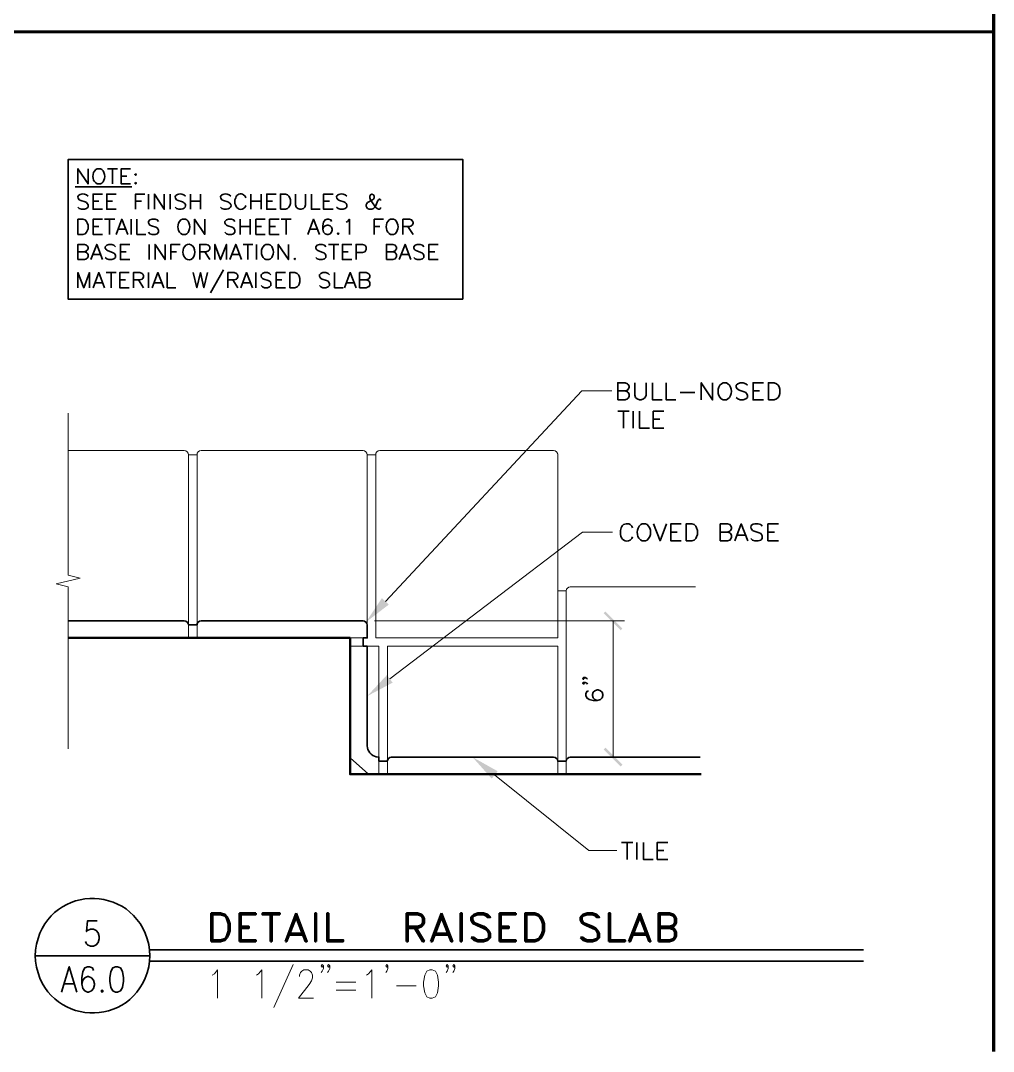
# Model space of a CAD drawing. Header units: inches. Extents: x 5 to 516, y -193 to 129.
# Drawn here: x 210.07 to 231.5, y -77.87 to -55.17 of the extents above; entities that cross this region are included whole.
import ezdxf

# ---------------------------------------------------------------- set-up
doc = ezdxf.new("R2010")
doc.units = ezdxf.units.IN
doc.header["$MEASUREMENT"] = 0
doc.layers.add('PDF3_Geometry', color=7, linetype='Continuous')
doc.layers.add('PDF3_Solid Fills', color=7, linetype='Continuous')

msp = doc.modelspace()

# ---------------------------------------------------------------- hatches: boundary and pattern name
at = {"layer": 'PDF3_Solid Fills', "transparency": 33554559}
for points in [[(223.2909841, -68.5944549), (223.3276485, -68.5544575), (222.9543342, -68.1811429), (222.9143416, -68.2211455)], [(222.9543358, -71.1809556), (222.9143384, -71.2176199), (223.2909825, -71.594261), (223.3276452, -71.554265)]]:
    msp.add_hatch(color=256, dxfattribs=at).paths.add_polyline_path(points)

# ---------------------------------------------------------------- linework, layer by layer
at = {"layer": 'PDF3_Geometry', "lineweight": 70}
msp.add_lwpolyline([(231.5004526, -32.9700706), (231.5004526, -77.8671928)], dxfattribs=at)
at = {"layer": 'PDF3_Geometry', "lineweight": 60}
msp.add_lwpolyline([(181.1703462, -55.41863), (231.5004526, -55.41863)], dxfattribs=at)
at = {"layer": 'PDF3_Geometry', "lineweight": 35}
for points in [[(219.8112064, -61.3049203), (219.8112064, -58.2251178), (211.1184306, -58.2251178), (211.1184306, -61.3049203)], [(212.601667, -58.5450979), (212.5850014, -58.5584303), (212.601667, -58.5750959), (212.6183326, -58.5584303)], [(212.601667, -58.7350881), (212.5850014, -58.7484206), (212.601667, -58.7650862), (212.6183326, -58.7484206)], [(215.791465, -59.3217136), (215.791465, -58.9884017), (215.904791, -58.9884017), (215.9514547, -59.0050673), (215.9814528, -59.0350654), (215.9981184, -59.0683966), (216.014784, -59.1150602), (216.014784, -59.1950551), (215.9981184, -59.2417188), (215.9814528, -59.27505), (215.9514547, -59.305048), (215.904791, -59.3217136)], [(211.3317493, -59.8783457), (211.3317493, -59.5450337), (211.4417422, -59.5450337), (211.4884059, -59.5583662), (211.5217371, -59.5916974), (211.5384027, -59.6216955), (211.5550683, -59.6716923), (211.5550683, -59.7516872), (211.5384027, -59.7983508), (211.5217371, -59.8283489), (211.4884059, -59.8616801), (211.4417422, -59.8783457)], [(217.0613827, -59.8450159), (217.0480503, -59.8616815), (217.0613827, -59.8783471), (217.0780483, -59.8616815)], [(216.111445, -60.4016479), (216.0947794, -60.4183135), (216.111445, -60.431646), (216.1247775, -60.4183135)], [(215.9981168, -61.0516035), (215.9981168, -60.7182916), (216.1114428, -60.7182916), (216.1581065, -60.7349572), (216.1881046, -60.7649553), (216.2047702, -60.7982865), (216.2214358, -60.8449501), (216.2214358, -60.924945), (216.2047702, -60.9716087), (216.1881046, -61.0049399), (216.1581065, -61.034938), (216.1114428, -61.0516035)], [(226.5441054, -63.521443), (226.5441054, -63.1448005), (226.6707639, -63.1448005), (226.7240938, -63.1647992), (226.7607582, -63.1981304), (226.7774238, -63.2347947), (226.7940893, -63.2881247), (226.7940893, -63.3781189), (226.7774238, -63.4314488), (226.7607582, -63.4681131), (226.7240938, -63.5014443), (226.6707639, -63.521443)], [(224.7308875, -66.6245766), (224.7308875, -66.2512672), (224.8542129, -66.2512672), (224.9075428, -66.2679328), (224.9442071, -66.3045971), (224.9608727, -66.3412614), (224.9808715, -66.3945913), (224.9808715, -66.4845856), (224.9608727, -66.5379155), (224.9442071, -66.5712467), (224.9075428, -66.607911), (224.8542129, -66.6245766)], [(212.1616928, -76.0039801), (212.0983635, -76.0306451), (212.055033, -76.11064), (212.0350343, -76.2439647), (212.0350343, -76.3239596), (212.055033, -76.4572844), (212.0983635, -76.5372793), (212.1616928, -76.5639442), (212.2050234, -76.5639442), (212.2683526, -76.5372793), (212.3116832, -76.4572844), (212.335015, -76.3239596), (212.335015, -76.2439647), (212.3116832, -76.11064), (212.2683526, -76.0306451), (212.2050234, -76.0039801)], [(211.8650471, -76.510614), (211.8417152, -76.537279), (211.8650471, -76.563944), (211.8850458, -76.537279)]]:
    msp.add_lwpolyline(points, close=True, dxfattribs=at)
for points in [[(211.3317493, -58.7650816), (211.3317493, -58.4317696), (211.5550683, -58.7650816), (211.5550683, -58.4317696)], [(211.8550453, -58.4484352), (211.8250472, -58.4317696), (211.7583848, -58.4317696), (211.7283867, -58.4484352), (211.6950555, -58.4817664)], [(211.9817049, -58.4317696), (212.2050239, -58.4317696)], [(212.0916967, -58.4317696), (212.0916967, -58.7650816)], [(212.49167, -58.7650816), (212.2850166, -58.7650816), (212.2850166, -58.4317696), (212.49167, -58.4317696)], [(211.7583848, -58.7650816), (211.8250472, -58.7650816), (211.8550453, -58.748416)], [(212.2850166, -58.5917596), (212.4116751, -58.5917596)], [(211.2684192, -58.831748), (212.5216721, -58.831748)], [(211.5550694, -59.0350702), (211.5217382, -59.0050722), (211.4750745, -58.9884066)], [(211.8717146, -59.3217136), (211.6650612, -59.3217136), (211.6650612, -58.9884017), (211.8717146, -58.9884017)], [(212.17169, -59.3217136), (211.9650366, -59.3217136), (211.9650366, -58.9884017), (212.17169, -58.9884017)], [(212.601667, -59.3217136), (212.601667, -58.9884017), (212.8083204, -58.9884017)], [(212.8883172, -58.9884017), (212.8883172, -59.3217136)], [(213.0149706, -59.3217136), (213.0149706, -58.9884017), (213.2349565, -59.3217136), (213.2349565, -58.9884017)], [(213.3649509, -58.9884017), (213.3649509, -59.3217136)], [(213.6982628, -59.0350702), (213.6649317, -59.0050722), (213.618268, -58.9884066)], [(213.8082547, -58.9884017), (213.8082547, -59.3217136)], [(214.0315748, -58.9884017), (214.0315748, -59.3217136)], [(214.6981987, -59.0350702), (214.6648675, -59.0050722), (214.6182039, -58.9884066)], [(215.0315107, -59.0684001), (215.0148451, -59.0350689), (214.9815139, -59.0050708)], [(215.1415026, -58.9884017), (215.1415026, -59.3217136)], [(215.3648227, -58.9884017), (215.3648227, -59.3217136)], [(215.6981363, -59.3217136), (215.4914828, -59.3217136), (215.4914828, -58.9884017), (215.6981363, -58.9884017)], [(216.1247769, -58.9884017), (216.1247769, -59.2250532), (216.1414425, -59.27505), (216.1747737, -59.305048), (216.2214374, -59.3217136), (216.2514355, -59.3217136), (216.3014323, -59.305048), (216.3314303, -59.27505), (216.3480959, -59.2250532), (216.3480959, -58.9884017)], [(216.4747504, -58.9884017), (216.4747504, -59.3217136), (216.6647382, -59.3217136)], [(216.9513857, -59.3217136), (216.7447323, -59.3217136), (216.7447323, -58.9884017), (216.9513857, -58.9884017)], [(217.2547026, -59.0350702), (217.2213714, -59.0050722), (217.1747077, -58.9884066)], [(217.9979885, -59.1317302), (217.9979885, -59.1150646), (217.9846561, -59.098399), (217.9679905, -59.098399), (217.9513249, -59.1150646), (217.9346593, -59.1483958), (217.9046612, -59.2250575), (217.87133, -59.2750543), (217.8413319, -59.3050524), (217.8080007, -59.321718), (217.7446714, -59.321718), (217.7146734, -59.3050524), (217.6980078, -59.2883868), (217.6813422, -59.2583887), (217.6813422, -59.2250575), (217.6980078, -59.1950594), (217.7146734, -59.1783938), (217.8246663, -59.1150646), (217.8413319, -59.098399), (217.8579975, -59.0684009), (217.8579975, -59.0350697), (217.8413319, -59.0050716), (217.8080007, -58.988406), (217.7780026, -59.0050716), (217.761337, -59.0350697), (217.761337, -59.0684009), (217.7780026, -59.1150646), (217.8080007, -59.1617282), (217.8879956, -59.2750543), (217.9213268, -59.3050524), (217.9513249, -59.321718), (217.9846561, -59.321718), (217.9979885, -59.3050524), (217.9979885, -59.2883868)], [(211.3617484, -59.1150651), (211.3950796, -59.1317307), (211.488407, -59.1617288), (211.5217382, -59.1783944), (211.5384038, -59.19506), (211.5550694, -59.2250581), (211.5550694, -59.2750549), (211.5217382, -59.3050529), (211.4750745, -59.3217185), (211.4117452, -59.3217185), (211.3617484, -59.3050529), (211.3317503, -59.2750549)], [(211.6650612, -59.1483917), (211.7917198, -59.1483917)], [(211.9650366, -59.1483917), (212.0916951, -59.1483917)], [(212.601667, -59.1483917), (212.7283256, -59.1483917)], [(213.5049419, -59.1150651), (213.5382731, -59.1317307), (213.6349336, -59.1617288)], [(213.8082547, -59.1483917), (214.0315737, -59.1483917)], [(214.5048778, -59.1150651), (214.538209, -59.1317307), (214.6348695, -59.1617288)], [(214.8081917, -59.0684001), (214.7915261, -59.1150638), (214.7915261, -59.1950586)], [(215.1415026, -59.1483917), (215.3648216, -59.1483917)], [(215.4914828, -59.1483917), (215.6181414, -59.1483917)], [(216.7447323, -59.1483917), (216.8713908, -59.1483917)], [(217.0613816, -59.1150651), (217.0947128, -59.1317307), (217.1880402, -59.1617288), (217.2213714, -59.1783944), (217.238037, -59.19506), (217.2547026, -59.2250581), (217.2547026, -59.2750549), (217.2213714, -59.3050529), (217.1747077, -59.3217185), (217.1113784, -59.3217185), (217.0613816, -59.3050529), (217.0313836, -59.2750549)], [(213.5549387, -59.3217185), (213.5049419, -59.3050529), (213.4749438, -59.2750549)], [(214.5548746, -59.3217185), (214.5048778, -59.3050529), (214.4748797, -59.2750549)], [(214.9815139, -59.3050516), (215.0148451, -59.2750535), (215.0315107, -59.2417223)], [(211.8717146, -59.8783457), (211.6650612, -59.8783457), (211.6650612, -59.5450337), (211.8717146, -59.5450337)], [(211.9183748, -59.5450337), (212.1416938, -59.5450337)], [(212.0283734, -59.5450337), (212.0283734, -59.8783457)], [(212.1716951, -59.8783457), (212.2983537, -59.5450337), (212.4283454, -59.8783457)], [(212.5050071, -59.5450337), (212.5050071, -59.8783457)], [(212.6316605, -59.5450337), (212.6316605, -59.8783457), (212.8249814, -59.8783457)], [(213.1083009, -59.5916955), (213.0783029, -59.5583643), (213.0316392, -59.5450318), (212.9649768, -59.5450318), (212.9183131, -59.5583643), (212.888315, -59.5916955), (212.888315, -59.6216936), (212.9016475, -59.6550248), (212.9183131, -59.6716904), (212.9516443, -59.6850229), (213.0449717, -59.7183541), (213.0783029, -59.7350197), (213.0949685, -59.7516853), (213.1083009, -59.7816833), (213.1083009, -59.828347), (213.0783029, -59.8616782), (213.0316392, -59.8783438), (212.9649768, -59.8783438), (212.9183131, -59.8616782), (212.888315, -59.828347)], [(213.7282601, -59.5583662), (213.698262, -59.5450337), (213.6349328, -59.5450337), (213.6016016, -59.5583662), (213.5682704, -59.5916974)], [(213.901585, -59.8783457), (213.901585, -59.5450337), (214.1249041, -59.8783457), (214.1249041, -59.5450337)], [(214.7915291, -59.5916955), (214.761531, -59.5583643), (214.7115342, -59.5450318), (214.6482049, -59.5450318), (214.6015413, -59.5583643), (214.5715432, -59.5916955), (214.5715432, -59.6216936), (214.5848757, -59.6550248), (214.6015413, -59.6716904), (214.6348725, -59.6850229), (214.7281998, -59.7183541), (214.761531, -59.7350197), (214.7748635, -59.7516853), (214.7915291, -59.7816833), (214.7915291, -59.828347), (214.761531, -59.8616782), (214.7115342, -59.8783438), (214.6482049, -59.8783438), (214.6015413, -59.8616782), (214.5715432, -59.828347)], [(214.9048505, -59.5450337), (214.9048505, -59.8783457)], [(215.124841, -59.5450337), (215.124841, -59.8783457)], [(215.4581478, -59.8783457), (215.2514944, -59.8783457), (215.2514944, -59.5450337), (215.4581478, -59.5450337)], [(215.7614663, -59.8783457), (215.5548129, -59.8783457), (215.5548129, -59.5450337), (215.7614663, -59.5450337)], [(215.8081265, -59.5450337), (216.0314455, -59.5450337)], [(215.9181184, -59.5450337), (215.9181184, -59.8783457)], [(216.3947588, -59.8783457), (216.5214173, -59.5450337), (216.651409, -59.8783457)], [(216.9213906, -59.5916955), (216.904725, -59.5583643), (216.8547282, -59.5450318), (216.8247302, -59.5450318), (216.7780665, -59.5583643), (216.7447353, -59.6083611), (216.7280697, -59.6850229), (216.7280697, -59.7650177), (216.7447353, -59.828347), (216.7780665, -59.8616782), (216.8247302, -59.8783438), (216.8413957, -59.8783438), (216.8880594, -59.8616782), (216.9213906, -59.828347), (216.9347231, -59.7816833), (216.9347231, -59.7650177), (216.9213906, -59.7183541), (216.8880594, -59.6850229), (216.8413957, -59.6716904), (216.8247302, -59.6716904), (216.7780665, -59.6850229), (216.7447353, -59.7183541), (216.7280697, -59.7650177)], [(217.2380343, -59.6083638), (217.2680323, -59.5916982), (217.3180291, -59.5450346), (217.3180291, -59.8783465)], [(217.8579964, -59.8783457), (217.8579964, -59.5450337), (218.0613167, -59.5450337)], [(218.4912905, -59.8783457), (218.4912905, -59.5450337), (218.6346147, -59.5450337), (218.6812783, -59.5583662), (218.6979439, -59.5750318), (218.7146095, -59.608363), (218.7146095, -59.6383611), (218.6979439, -59.6716923), (218.6812783, -59.6850248), (218.6346147, -59.7016904), (218.4912905, -59.7016904)], [(211.6650612, -59.7016942), (211.7917198, -59.7016942)], [(212.2216933, -59.7650175), (212.3783499, -59.7650175)], [(213.6349328, -59.8783457), (213.698262, -59.8783457), (213.7282601, -59.8616801)], [(214.9048505, -59.7016942), (215.1248364, -59.7016942)], [(215.2514944, -59.7016942), (215.378153, -59.7016942)], [(215.5548129, -59.7016942), (215.6814715, -59.7016942)], [(216.444757, -59.7650175), (216.6014136, -59.7650175)], [(217.8579964, -59.7016942), (217.984655, -59.7016942)], [(218.6012824, -59.7016942), (218.7146084, -59.8783495)], [(211.3317493, -60.4316414), (211.3317493, -60.0983294), (211.4750734, -60.0983294), (211.5217371, -60.114995), (211.5384027, -60.1316606), (211.5550683, -60.1616587), (211.5550683, -60.1949899), (211.5384027, -60.224988), (211.5217371, -60.2416536), (211.4750734, -60.2583192), (211.3317493, -60.2583192)], [(211.6183927, -60.4316414), (211.7450512, -60.0983294), (211.8717098, -60.4316414)], [(212.1583632, -60.1483276), (212.125032, -60.1149964), (212.0783683, -60.0983308), (212.0150391, -60.0983308), (211.9650423, -60.1149964), (211.9350442, -60.1483276), (211.9350442, -60.1783257), (211.9517098, -60.2116569), (211.9650423, -60.2249893), (211.9983735, -60.2416549), (212.0917008, -60.2749861), (212.125032, -60.2883186), (212.1416976, -60.3049842), (212.1583632, -60.3383154), (212.1583632, -60.3849791), (212.125032, -60.4183103), (212.0783683, -60.4316428), (212.0150391, -60.4316428), (211.9650423, -60.4183103), (211.9350442, -60.3849791)], [(212.4750085, -60.4316414), (212.2683551, -60.4316414), (212.2683551, -60.0983294), (212.4750085, -60.0983294)], [(212.9016492, -60.0983294), (212.9016492, -60.4316414)], [(213.0316389, -60.4316414), (213.0316389, -60.0983294), (213.2516248, -60.4316414), (213.2516248, -60.0983294)], [(213.3782828, -60.4316414), (213.3782828, -60.0983294), (213.5849362, -60.0983294)], [(213.7449246, -60.0983294), (213.7115934, -60.114995), (213.6815954, -60.1483262)], [(214.0149065, -60.4316414), (214.0149065, -60.0983294), (214.1582306, -60.0983294), (214.2048943, -60.114995), (214.2215599, -60.1316606), (214.2382255, -60.1616587), (214.2382255, -60.1949899), (214.2215599, -60.224988), (214.2048943, -60.2416536), (214.1582306, -60.2583192), (214.0149065, -60.2583192)], [(214.3482185, -60.4316414), (214.3482185, -60.0983294), (214.474877, -60.4316414), (214.6015356, -60.0983294), (214.6015356, -60.4316414)], [(214.6815304, -60.4316414), (214.808189, -60.0983294), (214.9348475, -60.4316414)], [(214.9681806, -60.0983294), (215.1881665, -60.0983294)], [(215.0781725, -60.0983294), (215.0781725, -60.4316414)], [(215.2681627, -60.0983294), (215.2681627, -60.4316414)], [(215.7447964, -60.4316414), (215.7447964, -60.0983294), (215.9681154, -60.4316414), (215.9681154, -60.0983294)], [(216.7914009, -60.1483276), (216.7614028, -60.1149964), (216.7147391, -60.0983308), (216.6514098, -60.0983308), (216.601413, -60.1149964), (216.571415, -60.1483276), (216.571415, -60.1783257), (216.5847474, -60.2116569), (216.601413, -60.2249893), (216.6347442, -60.2416549), (216.7280716, -60.2749861), (216.7614028, -60.2883186), (216.7780684, -60.3049842), (216.7914009, -60.3383154), (216.7914009, -60.3849791), (216.7614028, -60.4183103), (216.7147391, -60.4316428), (216.6514098, -60.4316428), (216.601413, -60.4183103), (216.571415, -60.3849791)], [(216.8547242, -60.0983294), (217.0780432, -60.0983294)], [(216.9680524, -60.0983294), (216.9680524, -60.4316414)], [(217.3646961, -60.4316414), (217.1580427, -60.4316414), (217.1580427, -60.0983294), (217.3646961, -60.0983294)], [(217.4580248, -60.4316414), (217.4580248, -60.0983294), (217.6013489, -60.0983294), (217.6513457, -60.114995), (217.6646782, -60.1316606), (217.6813438, -60.1616587), (217.6813438, -60.2116555), (217.6646782, -60.2416536), (217.6513457, -60.2583192), (217.6013489, -60.2749848), (217.4580248, -60.2749848)], [(218.1279783, -60.4316414), (218.1279783, -60.0983294), (218.2679693, -60.0983294), (218.3179661, -60.114995), (218.3312986, -60.1316606), (218.3479642, -60.1616587), (218.3479642, -60.1949899), (218.3312986, -60.224988), (218.3179661, -60.2416536), (218.2679693, -60.2583192), (218.1279783, -60.2583192)], [(218.4112921, -60.4316414), (218.5379507, -60.0983294), (218.6646092, -60.4316414)], [(218.9512559, -60.1483276), (218.9212578, -60.1149964), (218.871261, -60.0983308), (218.8079317, -60.0983308), (218.761268, -60.1149964), (218.73127, -60.1483276), (218.73127, -60.1783257), (218.7446024, -60.2116569), (218.761268, -60.2249893), (218.7945992, -60.2416549), (218.8879266, -60.2749861), (218.9212578, -60.2883186), (218.9345903, -60.3049842), (218.9512559, -60.3383154), (218.9512559, -60.3849791), (218.9212578, -60.4183103), (218.871261, -60.4316428), (218.8079317, -60.4316428), (218.761268, -60.4183103), (218.73127, -60.3849791)], [(219.2679044, -60.4316414), (219.0645841, -60.4316414), (219.0645841, -60.0983294), (219.2679044, -60.0983294)], [(211.475071, -60.2583194), (211.5217346, -60.274985), (211.5384002, -60.2883175), (211.5550658, -60.3216487), (211.5550658, -60.3683124), (211.5384002, -60.4016436), (211.5217346, -60.4183092), (211.475071, -60.4316417), (211.3317468, -60.4316417)], [(211.6650612, -60.3216495), (211.825051, -60.3216495)], [(212.2683551, -60.2583194), (212.3950136, -60.2583194)], [(213.3782828, -60.2583194), (213.5049414, -60.2583194)], [(214.1249051, -60.2583194), (214.2382312, -60.4316417)], [(214.728199, -60.3216495), (214.8881887, -60.3216495)], [(217.1580427, -60.2583194), (217.2847012, -60.2583194)], [(218.2679704, -60.2583194), (218.3179672, -60.274985), (218.3312997, -60.2883175), (218.3479653, -60.3216487), (218.3479653, -60.3683124), (218.3312997, -60.4016436), (218.3179672, -60.4183092), (218.2679704, -60.4316417), (218.1279794, -60.4316417)], [(218.4612903, -60.3216495), (218.6179469, -60.3216495)], [(219.0645841, -60.2583194), (219.1912427, -60.2583194)], [(211.3317493, -61.0516035), (211.3317493, -60.7182916), (211.4584078, -61.0516035), (211.5850664, -60.7182916), (211.5850664, -61.0516035)], [(211.6650612, -61.0516035), (211.7917198, -60.7182916), (211.9183783, -61.0516035)], [(211.9517046, -60.7182916), (212.1716905, -60.7182916)], [(212.0617033, -60.7182916), (212.0617033, -61.0516035)], [(212.4583402, -61.0516035), (212.2516868, -61.0516035), (212.2516868, -60.7182916), (212.4583402, -60.7182916)], [(212.5550053, -61.0516035), (212.5550053, -60.7182916), (212.6949963, -60.7182916), (212.7449931, -60.7349572), (212.7616587, -60.7516228), (212.7749912, -60.7816209), (212.7749912, -60.8149521), (212.7616587, -60.8449501), (212.7449931, -60.8616157), (212.6949963, -60.8782813), (212.5550053, -60.8782813)], [(212.8883172, -60.7182916), (212.8883172, -61.0516035)], [(212.9649725, -61.0516035), (213.0949641, -60.7182916), (213.2216227, -61.0516035)], [(213.2982844, -60.7182916), (213.2982844, -61.0516035), (213.4916054, -61.0516035)], [(213.8715848, -60.7182916), (213.9515797, -61.0516035), (214.0315745, -60.7182916), (214.1082363, -61.0516035), (214.1882312, -60.7182916)], [(214.5382087, -60.6549615), (214.2515604, -61.1615957)], [(214.6348687, -61.0516035), (214.6348687, -60.7182916), (214.7748597, -60.7182916), (214.8248565, -60.7349572), (214.8415221, -60.7516228), (214.8548545, -60.7816209), (214.8548545, -60.8149521), (214.8415221, -60.8449501), (214.8248565, -60.8616157), (214.7748597, -60.8782813), (214.6348687, -60.8782813)], [(214.9181825, -61.0516035), (215.044841, -60.7182916), (215.1748327, -61.0516035)], [(215.2514944, -60.7182916), (215.2514944, -61.0516035)], [(215.5848064, -60.7649534), (215.5548083, -60.7349553), (215.5081446, -60.7182897), (215.4448154, -60.7182897), (215.3948186, -60.7349553), (215.3648205, -60.7649534), (215.3648205, -60.7982846), (215.378153, -60.8282826), (215.3948186, -60.8449482), (215.4281498, -60.8616138), (215.5214771, -60.8916119), (215.5548083, -60.9082775), (215.5714739, -60.9249431), (215.5848064, -60.9582743), (215.5848064, -61.004938), (215.5548083, -61.0349361), (215.5081446, -61.0516017), (215.4448154, -61.0516017), (215.3948186, -61.0349361), (215.3648205, -61.004938)], [(215.904788, -61.0516035), (215.6981346, -61.0516035), (215.6981346, -60.7182916), (215.904788, -60.7182916)], [(216.8713925, -60.7649534), (216.8413944, -60.7349553), (216.7913976, -60.7182897), (216.7280683, -60.7182897), (216.6814047, -60.7349553), (216.6514066, -60.7649534), (216.6514066, -60.7982846), (216.6647391, -60.8282826), (216.6814047, -60.8449482), (216.7147358, -60.8616138), (216.8080632, -60.8916119), (216.8413944, -60.9082775), (216.8547269, -60.9249431), (216.8713925, -60.9582743), (216.8713925, -61.004938), (216.8413944, -61.0349361), (216.7913976, -61.0516017), (216.7280683, -61.0516017), (216.6814047, -61.0349361), (216.6514066, -61.004938)], [(216.9847207, -60.7182916), (216.9847207, -61.0516035), (217.1747085, -61.0516035)], [(217.2047044, -61.0516035), (217.331363, -60.7182916), (217.4580215, -61.0516035)], [(217.5380164, -61.0516035), (217.5380164, -60.7182916), (217.6813405, -60.7182916), (217.7280042, -60.7349572), (217.7446698, -60.7516228), (217.7613354, -60.7816209), (217.7613354, -60.8149521), (217.7446698, -60.8449501), (217.7280042, -60.8616157), (217.6813405, -60.8782813), (217.5380164, -60.8782813)], [(211.711723, -60.9416117), (211.8717127, -60.9416117)], [(212.2516868, -60.8782816), (212.3783453, -60.8782816)], [(212.6649971, -60.8782816), (212.7749901, -61.0516038)], [(213.0149706, -60.9416117), (213.1716272, -60.9416117)], [(214.7448605, -60.8782816), (214.8548535, -61.0516038)], [(214.9681806, -60.9416117), (215.1248372, -60.9416117)], [(215.6981346, -60.8782816), (215.8247932, -60.8782816)], [(217.2547026, -60.9416117), (217.4113592, -60.9416117)], [(217.6813381, -60.8782816), (217.7280018, -60.8916141), (217.7446674, -60.9082797), (217.761333, -60.9416109), (217.761333, -60.9882745), (217.7446674, -61.0216057), (217.7280018, -61.0349382), (217.6813381, -61.0516038), (217.538014, -61.0516038)], [(223.2243177, -63.521443), (223.2243177, -63.1448005), (223.3843074, -63.1448005), (223.4376373, -63.1647992), (223.4543029, -63.1814648), (223.4743017, -63.2181291), (223.4743017, -63.2514603), (223.4543029, -63.2881247), (223.4376373, -63.3047903), (223.3843074, -63.324789), (223.2243177, -63.324789)], [(223.3843077, -63.3247936), (223.4376376, -63.3414592), (223.4543032, -63.3614579), (223.4743019, -63.3947891), (223.4743019, -63.448119), (223.4543032, -63.4847833), (223.4376376, -63.5014489), (223.3843077, -63.5214476), (223.224318, -63.5214476)], [(223.5976255, -63.1448057), (223.5976255, -63.4147884), (223.6176242, -63.4681183), (223.6509554, -63.5014495), (223.7042853, -63.5214482), (223.7409496, -63.5214482), (223.7942795, -63.5014495), (223.8309438, -63.4681183), (223.8476094, -63.4147884), (223.8476094, -63.1448057)], [(223.9909379, -63.1448057), (223.9909379, -63.5214482), (224.2042576, -63.5214482)], [(224.2942496, -63.1448057), (224.2942496, -63.5214482), (224.5075693, -63.5214482)], [(225.0641994, -63.521443), (225.0641994, -63.1448005), (225.3141834, -63.521443), (225.3141834, -63.1448005)], [(225.6508293, -63.1648044), (225.6174981, -63.1448057), (225.5441695, -63.1448057), (225.5108383, -63.1648044), (225.474174, -63.1981356)], [(226.0808036, -63.1981334), (226.0441393, -63.1648022), (225.9908094, -63.1448035), (225.9208139, -63.1448035), (225.867484, -63.1648022), (225.8308197, -63.1981334), (225.8308197, -63.2347977), (225.8474853, -63.271462), (225.867484, -63.2881276), (225.9008152, -63.3047932), (226.0108081, -63.3414576), (226.0441393, -63.3614563), (226.064138, -63.3781219), (226.0808036, -63.4147862), (226.0808036, -63.4681161), (226.0441393, -63.5014473), (225.9908094, -63.521446), (225.9208139, -63.521446), (225.867484, -63.5014473), (225.8308197, -63.4681161)], [(226.4374491, -63.521443), (226.2074638, -63.521443), (226.2074638, -63.1448005), (226.4374491, -63.1448005)], [(226.2074638, -63.3247936), (226.3474548, -63.3247936)], [(224.5975613, -63.361453), (224.9208739, -63.361453)], [(225.5441695, -63.5214482), (225.6174981, -63.5214482), (225.6508293, -63.5014495)], [(223.2243177, -63.771427), (223.4743017, -63.771427)], [(223.3476415, -63.771427), (223.3476415, -64.1447364)], [(223.560966, -63.771427), (223.560966, -64.1447364)], [(223.7042877, -63.771427), (223.7042877, -64.1447364), (223.9209405, -64.1447364)], [(224.2409178, -64.1447416), (224.0075994, -64.1447416), (224.0075994, -63.7714322), (224.2409178, -63.7714322)], [(224.0075994, -63.9480853), (224.1509236, -63.9480853)], [(223.8709413, -66.2679344), (223.8376101, -66.2512688), (223.7642814, -66.2512688), (223.7309502, -66.2679344), (223.6942859, -66.3045987)], [(224.0142654, -66.2512688), (224.1575895, -66.6245782), (224.3009137, -66.2512688)], [(224.6208948, -66.6245766), (224.3909096, -66.6245766), (224.3909096, -66.2512672), (224.6208948, -66.2512672)], [(225.4808394, -66.6245766), (225.4808394, -66.2512672), (225.6408291, -66.2512672), (225.6941591, -66.2679328), (225.7108247, -66.2879315), (225.7308234, -66.3212627), (225.7308234, -66.357927), (225.7108247, -66.3945913), (225.6941591, -66.4112569), (225.6408291, -66.4312557), (225.4808394, -66.4312557)], [(225.8008194, -66.6245766), (225.9441436, -66.2512672), (226.0874677, -66.6245766)], [(226.4074496, -66.3045966), (226.3741184, -66.2679323), (226.3207885, -66.2512667)], [(226.7640883, -66.6245766), (226.534103, -66.6245766), (226.534103, -66.2512672), (226.7640883, -66.2512672)], [(224.3909096, -66.4312567), (224.5342337, -66.4312567)], [(225.6408294, -66.4312567), (225.6941593, -66.4479223), (225.7108249, -66.4645879), (225.7308236, -66.5012523), (225.7308236, -66.5545822), (225.7108249, -66.5912465), (225.6941593, -66.6079121), (225.6408294, -66.6245777), (225.4808397, -66.6245777)], [(225.8541472, -66.5012528), (226.0341356, -66.5012528)], [(226.19413, -66.3945908), (226.2307943, -66.4112564), (226.3374541, -66.4479207), (226.3741184, -66.4645863), (226.390784, -66.484585), (226.4074496, -66.5179162), (226.4074496, -66.5712461), (226.3741184, -66.6079105), (226.3207885, -66.6245761), (226.2474599, -66.6245761), (226.19413, -66.6079105), (226.1574657, -66.5712461)], [(226.534103, -66.4312567), (226.6774272, -66.4312567)], [(223.4976338, -66.6079124), (223.5342981, -66.571248), (223.5509637, -66.5379168)], [(223.7642814, -66.6245782), (223.8376101, -66.6245782), (223.8709413, -66.6079126)], [(213.6749286, -68.3877963), (211.1184258, -68.3877963)], [(213.7649225, -68.4777971), (213.7582563, -68.4444659), (213.7382576, -68.4144678), (213.7115926, -68.3944691), (213.6749283, -68.3878028)], [(213.9549128, -68.4777971), (213.764925, -68.4777971)], [(213.9549125, -68.4777906), (213.9615788, -68.4444594), (213.9815775, -68.4144613), (214.0082424, -68.3944626), (214.0449067, -68.3877963), (217.614678, -68.3877963)], [(217.7046724, -68.4777971), (217.6980061, -68.4444659), (217.6780074, -68.4144678), (217.6480093, -68.3944691), (217.6146781, -68.3878028)], [(217.6146781, -68.9477621), (217.6146781, -68.7644405), (217.7046724, -68.7644405), (217.7046724, -68.4777922)], [(217.6146781, -68.9477648), (217.7046724, -68.9477648), (217.7046724, -71.1376243)], [(222.4710362, -69.6377196), (222.4877018, -69.6543852), (222.4710362, -69.6743839), (222.4510374, -69.6543852), (222.4710362, -69.6377196), (222.5043674, -69.6377196), (222.5410317, -69.6543852), (222.5576973, -69.6743839)], [(222.4710362, -69.7443785), (222.4877018, -69.7610441), (222.4710362, -69.7810428), (222.4510374, -69.7610441), (222.4710362, -69.7443785), (222.5043674, -69.7443785), (222.5410317, -69.7610441), (222.5576973, -69.7810428)], [(222.5776917, -69.9243664), (222.5410273, -69.941032), (222.5243617, -69.9943619), (222.5243617, -70.0310262), (222.5410273, -70.0843561), (222.5943573, -70.1210204), (222.6843515, -70.137686), (222.7743457, -70.137686), (222.8443412, -70.1210204), (222.8810055, -70.0843561), (222.8976711, -70.0310262), (222.8976711, -70.0110275), (222.8810055, -69.9576976), (222.8443412, -69.9243664), (222.7910113, -69.9043677), (222.7743457, -69.9043677), (222.7210158, -69.9243664), (222.6843515, -69.9576976), (222.6676859, -70.0110275), (222.6676859, -70.0310262), (222.6843515, -70.0843561), (222.7210158, -70.1210204), (222.7743457, -70.137686)], [(217.3280282, -71.4009393), (217.7346688, -71.7642494)], [(217.9046596, -71.3809421), (217.9613226, -71.3876082), (217.9613226, -71.4776026)], [(217.9613223, -71.4776014), (218.1513101, -71.4776014)], [(221.8110782, -71.3876074), (218.237974, -71.3876074), (218.2046429, -71.3942736), (218.1746447, -71.4142724), (218.157979, -71.4409373), (218.1479796, -71.4776016)], [(222.0877269, -71.4776014), (221.9010722, -71.4776014), (221.8944059, -71.440937), (221.8744072, -71.4142721), (221.8444091, -71.3942734), (221.8110779, -71.3876071)], [(225.0408719, -71.3876074), (222.1777221, -71.3876074), (222.144391, -71.3942736), (222.1143929, -71.4142724), (222.0943941, -71.4409373), (222.087728, -71.4776016)], [(223.3076457, -73.2641554), (223.5576296, -73.2641554)], [(223.4309695, -73.2641554), (223.4309695, -73.6407979)], [(223.6476236, -73.2641554), (223.6476236, -73.6407979)], [(223.7909521, -73.2641554), (223.7909521, -73.6407979), (224.0042717, -73.6407979)], [(224.3242491, -73.6407961), (224.0942638, -73.6407961), (224.0942638, -73.2641536), (224.3242491, -73.2641536)], [(224.0942638, -73.4441433), (224.2375879, -73.4441433)], [(211.7583848, -74.9907089), (211.5450651, -74.9907089), (211.5217333, -75.2306935), (211.5450651, -75.2040286), (211.6083944, -75.1773636), (211.6717237, -75.1773636), (211.7350529, -75.2040286), (211.7783835, -75.2573585), (211.8017153, -75.3373534), (211.8017153, -75.3906833), (211.7783835, -75.4706781), (211.7350529, -75.5240081), (211.6717237, -75.550673), (211.6083944, -75.550673), (211.5450651, -75.5240081), (211.5217333, -75.4973431), (211.5017346, -75.4440132)], [(212.8916493, -76.007313), (212.911648, -75.8839875), (212.9149811, -75.7606621), (212.911648, -75.6373367), (212.8916493, -75.5140113)], [(212.9116447, -75.7606621), (210.3918062, -75.7606621)], [(210.3984758, -75.6373367), (210.3918096, -75.7606621), (210.3984758, -75.8839875)], [(212.9116447, -75.6340019), (228.6406371, -75.6340019)], [(210.9684371, -76.5639418), (211.1384262, -76.0039777), (211.3084153, -76.5639418)], [(211.6717272, -76.0839717), (211.6517285, -76.0306418), (211.5883992, -76.0039769), (211.5450687, -76.0039769), (211.4817394, -76.0306418), (211.4384088, -76.1106367), (211.415077, -76.2439615), (211.415077, -76.3772863), (211.4384088, -76.4839461), (211.4817394, -76.537276), (211.5450687, -76.563941), (211.5650674, -76.563941), (211.6283966, -76.537276), (211.6717272, -76.4839461), (211.695059, -76.4039512), (211.695059, -76.3772863), (211.6717272, -76.2972914), (211.6283966, -76.2439615), (211.5650674, -76.2172965), (211.5450687, -76.2172965), (211.4817394, -76.2439615), (211.4384088, -76.2972914), (211.415077, -76.3772863)], [(212.9116447, -75.8839859), (228.6406371, -75.8839859)], [(211.0317671, -76.3772879), (211.2450868, -76.3772879)]]:
    msp.add_lwpolyline(points, dxfattribs=at)
for points in [[(218.2213086, -59.8783457), (218.2846379, -59.8783457), (218.3179691, -59.8616801, 0.4421706716), (218.3179691, -59.5583662), (218.2846379, -59.5450337), (218.2213086, -59.5450337), (218.1913106, -59.5583662), (218.1579794, -59.5916974)], [(215.4748145, -60.4316414), (215.5381438, -60.4316414), (215.571475, -60.4183089, 0.4421706716), (215.571475, -60.114995), (215.5381438, -60.0983294), (215.4748145, -60.0983294), (215.4448165, -60.114995), (215.4114853, -60.1483262)], [(223.5509637, -66.3412628), (223.5342981, -66.3045985), (223.4976338, -66.2679341, 0.5083629243), (223.3009797, -66.3412628), (223.2843141, -66.3945927), (223.2843141, -66.4845869)]]:
    msp.add_lwpolyline(points, format="xyb", dxfattribs=at)
at = {"layer": 'PDF3_Geometry', "lineweight": 15}
for points in [[(218.104644, -67.9578244), (222.4310331, -63.324788), (223.0909911, -63.324788)], [(211.1184247, -71.2076195), (211.1184247, -67.6345152), (210.8551083, -67.571186), (211.3817412, -67.4478605), (211.1184247, -67.3845313), (211.1184247, -63.8114271)], [(213.6749286, -64.6380367), (211.1184258, -64.6380367)], [(213.7649225, -68.4777971), (213.7649225, -64.7280375), (213.7582563, -64.6947063), (213.7382576, -64.6647082), (213.7115926, -64.6447095), (213.6749283, -64.6380433)], [(217.2247034, -64.6380367), (217.6146784, -64.6380367), (214.0449072, -64.6380367), (214.0082431, -64.644703), (213.9815779, -64.6647017), (213.9615792, -64.6946998), (213.9549132, -64.728031)], [(217.5946805, -64.6380367), (215.0348445, -64.6380367)], [(216.2347688, -64.6380367), (217.6146803, -64.6380367)], [(217.7046724, -68.4777971), (217.7046724, -64.7280375), (217.6980061, -64.6947064), (217.6780074, -64.6647083), (217.6480093, -64.6447095), (217.6146781, -64.6380431)], [(217.9813202, -64.6380367), (217.947989, -64.644703), (217.9179909, -64.6647017), (217.8979922, -64.6946998), (217.891326, -64.728031)], [(221.8110782, -64.6380367), (217.9813236, -64.6380367)], [(221.9010722, -64.7280375), (221.8944059, -64.6947063), (221.8744072, -64.6647082), (221.8444091, -64.6447095), (221.8110779, -64.6380433)], [(213.9549128, -68.4777971), (213.9549128, -64.7280375), (213.764925, -64.7280375)], [(221.9010692, -68.7644405), (217.8913263, -68.7644405), (217.8913263, -64.7280324), (217.7046716, -64.7280324)], [(221.9010722, -68.7644405), (221.9010722, -64.7113671)], [(218.2013039, -69.6643869), (222.4476985, -66.434594), (223.1076561, -66.434594)], [(224.9342099, -67.6378444), (222.17772, -67.6378444), (222.1443888, -67.6445107), (222.1143907, -67.6645094), (222.094392, -67.6911743), (222.0877258, -67.7278387)], [(222.0877261, -71.4776014), (222.0877261, -67.7245088), (221.9010714, -67.7245088)], [(217.8646624, -68.3877963), (223.3709762, -68.3877963)], [(223.1209918, -68.3877963), (223.1209918, -71.387604)], [(217.7046724, -68.9477648), (217.9613226, -68.9477648)], [(217.9613223, -71.3876074), (217.9613223, -68.9477639)], [(218.1513126, -71.4776014), (218.1513126, -68.9477635)], [(218.1513126, -68.9477648), (221.9010722, -68.9477648)], [(221.9010722, -71.4776014), (221.9010722, -68.9477635)], [(223.0943279, -71.3876074), (223.3709768, -71.3876074)], [(220.5111602, -71.7775835), (222.5876938, -73.4441433), (223.2043209, -73.4441433)], [(216.0714424, -75.953982), (215.6448031, -76.9039211)], [(216.7380663, -75.9839788), (216.7147345, -76.0139769), (216.6914027, -75.9839788), (216.7147345, -75.9539808), (216.7380663, -75.9839788), (216.7380663, -76.0406419), (216.7147345, -76.100638), (216.6914027, -76.1306361)], [(216.881388, -75.9839788), (216.8547231, -76.0139769), (216.8313912, -75.9839788), (216.8547231, -75.9539808), (216.881388, -75.9839788), (216.881388, -76.0406419), (216.8547231, -76.100638), (216.8313912, -76.1306361)], [(218.1613081, -75.9839788), (218.1379763, -76.0139769), (218.1146445, -75.9839788), (218.1379763, -75.9539808), (218.1613081, -75.9839788), (218.1613081, -76.0406419), (218.1379763, -76.100638), (218.1146445, -76.1306361)], [(219.4912264, -75.9839788), (219.4678946, -76.0139769), (219.4445627, -75.9839788), (219.4678946, -75.9539808), (219.4912264, -75.9839788), (219.4912264, -76.0406419), (219.4678946, -76.100638), (219.4445627, -76.1306361)], [(219.6345481, -75.9839788), (219.6112163, -76.0139769), (219.5878844, -75.9839788), (219.6112163, -75.9539808), (219.6345481, -75.9839788), (219.6345481, -76.0406419), (219.6112163, -76.100638), (219.5878844, -76.1306361)], [(214.2915611, -76.190634), (214.3382248, -76.1606359), (214.4082203, -76.0706417), (214.4082203, -76.6939351)], [(215.2648264, -76.190634), (215.31149, -76.1606359), (215.3848187, -76.0706417), (215.3848187, -76.6939351)], [(216.2147641, -76.2206309), (216.2147641, -76.1906328), (216.2380959, -76.1306366), (216.2614278, -76.1006386), (216.3080915, -76.0706405), (216.4047519, -76.0706405), (216.4514156, -76.1006386), (216.4747474, -76.1306366), (216.4980793, -76.1906328), (216.4980793, -76.2506289), (216.4747474, -76.3106251), (216.4280838, -76.3972862), (216.1914323, -76.6939339), (216.5247442, -76.6939339)], [(217.6880041, -76.190634), (217.7346677, -76.1606359), (217.8046633, -76.0706417), (217.8046633, -76.6939351)], [(217.0213801, -76.3406217), (217.4513526, -76.3406217)], [(218.3512984, -76.4272861), (218.7812708, -76.4272861)], [(217.0213801, -76.51728), (217.4513526, -76.51728)]]:
    msp.add_lwpolyline(points, dxfattribs=at)
at = {"layer": 'PDF3_Geometry', "color": 8, "lineweight": 15, "true_color": 0x808080}
for points in [[(213.7649225, -68.7644405), (213.7649225, -68.4777922)], [(213.9549128, -68.7644405), (213.9549128, -68.4777922)], [(217.6146784, -68.7644405), (217.3280301, -68.7644405)], [(217.6146784, -68.9477648), (217.3280301, -68.9477648)], [(217.9613223, -71.4776014), (217.9613223, -71.7642496)], [(218.1513126, -71.7609186), (218.1513126, -71.4776034)], [(221.9010722, -71.7609186), (221.9010722, -71.4776034)], [(222.0877261, -71.7609186), (222.0877261, -71.4776034)]]:
    msp.add_lwpolyline(points, dxfattribs=at)
at = {"layer": 'PDF3_Geometry', "lineweight": 50}
for points in [[(211.1184247, -68.7644405), (217.3280265, -68.7644405), (217.3280265, -71.7642482), (225.0608639, -71.7642482)], [(215.2481624, -74.8240529), (214.8915186, -74.8240529), (214.8915186, -75.4473463)], [(215.2481646, -74.8240551), (215.2481646, -74.8540532), (214.9215188, -74.8540532), (214.9215188, -75.4173504)], [(215.6014747, -74.8540532), (215.6014747, -75.4473485), (215.5748097, -75.4473485)], [(215.5748108, -74.8540532), (215.5748108, -75.4473485)], [(216.1381089, -74.8240529), (215.9014574, -75.4473463)], [(216.1381089, -74.824056), (216.3747604, -75.4473494), (216.3447623, -75.4473494), (216.1381089, -74.9140503), (215.9281223, -75.4473494), (215.9014574, -75.4473494)], [(218.6012802, -75.1506987), (218.8112667, -75.1506987), (218.8979279, -75.1207006), (218.9279259, -75.0907025), (218.957924, -75.0340395), (218.957924, -74.9440452), (218.9279259, -74.8840491), (218.8979279, -74.854051), (218.8112667, -74.8240529), (218.5712821, -74.8240529), (218.5712821, -75.4473463)], [(218.6012824, -75.1207027), (218.8112689, -75.1207027), (218.89793, -75.0907047), (218.9279281, -75.0340416), (218.9279281, -74.9440474), (218.89793, -74.8840513), (218.8112689, -74.8540532), (218.6012824, -74.8540532), (218.6012824, -75.4473485), (218.5712843, -75.4473485)], [(219.3445683, -74.8240529), (219.1079168, -75.4473463)], [(219.3445683, -74.824056), (219.5812198, -75.4473494), (219.5512217, -75.4473494), (219.3445683, -74.9140503), (219.1379149, -75.4473494), (219.1079168, -75.4473494)], [(220.9777959, -74.8240529), (220.6211521, -74.8240529), (220.6211521, -75.4473463)], [(220.977798, -74.8240551), (220.977798, -74.8540532), (220.6511523, -74.8540532), (220.6511523, -75.4173504)], [(223.7109537, -74.8240529), (223.4709691, -75.4473463)], [(223.7109537, -74.824056), (223.9476052, -75.4473494), (223.9176071, -75.4473494), (223.7109537, -74.9140503), (223.5009672, -75.4473494), (223.4709691, -75.4473494)], [(224.3642487, -75.1506987), (224.4509098, -75.1207006), (224.4809078, -75.0907025), (224.5109059, -75.0340395), (224.5109059, -74.9440452), (224.4809078, -74.8840491), (224.4509098, -74.854051), (224.3642487, -74.8240529), (224.124264, -74.8240529), (224.124264, -75.4473463)], [(224.1542575, -75.1207027), (224.3642441, -75.1207027), (224.4509052, -75.0907047), (224.4809032, -75.0340416), (224.4809032, -74.9440474), (224.4509052, -74.8840513), (224.3642441, -74.8540532), (224.1542575, -74.8540532), (224.1542575, -75.4173504)], [(214.9215188, -75.1207021), (215.0981742, -75.1207021), (215.0981742, -75.1507001), (214.9215188, -75.1507001)], [(220.6511523, -75.1207021), (220.8278076, -75.1207021), (220.8278076, -75.1507001), (220.6511523, -75.1507001)], [(224.3642457, -75.1207021), (224.4509068, -75.1507001), (224.4809049, -75.1806982), (224.5109029, -75.2406944), (224.5109029, -75.3306886), (224.4809049, -75.3873516), (224.4509068, -75.4173497), (224.3642457, -75.4473478), (224.1242611, -75.4473478)], [(215.9581209, -75.30069), (216.3147647, -75.30069)], [(215.9881144, -75.2706931), (216.2847621, -75.2706931)], [(218.75127, -75.1506989), (218.9279254, -75.4473466), (218.9579235, -75.4473466), (218.7812681, -75.1506989)], [(219.1645804, -75.30069), (219.5212242, -75.30069)], [(219.1945807, -75.2706931), (219.4912283, -75.2706931)], [(223.5309658, -75.30069), (223.8876096, -75.30069)], [(223.560966, -75.2706931), (223.8576137, -75.2706931)], [(224.1542575, -75.1506989), (224.3642441, -75.1506989), (224.4509052, -75.180697), (224.4809032, -75.2406932), (224.4809032, -75.3306874), (224.4509052, -75.3873504), (224.3642441, -75.4173485), (224.1542575, -75.4173485)], [(214.9215188, -75.4173478), (215.2481646, -75.4173478), (215.2481646, -75.4473459), (214.8915208, -75.4473459)], [(220.6511523, -75.4173478), (220.977798, -75.4173478), (220.977798, -75.4473459), (220.6211542, -75.4473459)]]:
    msp.add_lwpolyline(points, dxfattribs=at)
for points in [[(214.2682268, -75.4473463), (214.4748803, -75.4473463), (214.5648745, -75.4173482), (214.6215375, -75.3606852), (214.6515356, -75.300689), (214.6815337, -75.2106948), (214.6815337, -75.0607044), (214.6515356, -74.9740433), (214.6215375, -74.9140472), (214.5648745, -74.854051), (214.4748803, -74.8240529), (214.2682268, -74.8240529)], [(214.2948907, -75.4173504), (214.4748792, -75.4173504), (214.5648734, -75.3873523), (214.5948715, -75.3606874), (214.6215364, -75.3006912), (214.6515345, -75.210697), (214.6515345, -75.0607066), (214.6215364, -74.9740455), (214.5948715, -74.9140493), (214.5648734, -74.8840513), (214.4748792, -74.8540532), (214.2948907, -74.8540532)], [(215.7814648, -74.854051), (215.3948229, -74.854051), (215.3948229, -74.8240529), (215.7814648, -74.8240529)], [(216.5814138, -75.4473463), (216.5814138, -74.8240529), (216.5547488, -74.8240529), (216.5547488, -75.4473463)], [(216.8213943, -75.4473481), (216.8213943, -74.8240547), (216.8513924, -74.8240547), (216.8513924, -75.41735), (217.1780381, -75.41735), (217.1780381, -75.4473481)], [(219.7912064, -75.4473463), (219.7912064, -74.8240529), (219.7612083, -74.8240529), (219.7612083, -75.4473463)], [(219.9978603, -75.3606883), (220.0578565, -75.4173513), (220.1445176, -75.4473494), (220.2645099, -75.4473494), (220.3545041, -75.4173513), (220.4145003, -75.3606883), (220.4145003, -75.2706941), (220.3845022, -75.2106979), (220.324506, -75.1507018), (220.2645099, -75.1207037), (220.1178526, -75.0607075), (220.0578565, -75.0340426), (220.0278584, -74.9740464), (220.0278584, -74.9140503), (220.0578565, -74.8840522), (220.1445176, -74.8540541), (220.2645099, -74.8540541), (220.324506, -74.8840522), (220.3545041, -74.9140503), (220.4145003, -74.9140503), (220.3545041, -74.8540541), (220.2645099, -74.824056), (220.1445176, -74.824056), (220.0578565, -74.8540541), (219.9978603, -74.9140503), (219.9978603, -74.9740464), (220.0278584, -75.0340426), (220.0578565, -75.0607075), (220.1178526, -75.0907056), (220.2645099, -75.1507018), (220.324506, -75.1806998), (220.3545041, -75.2106979), (220.3845022, -75.2706941), (220.3845022, -75.3606883), (220.3545041, -75.3873533), (220.2645099, -75.4173513), (220.1445176, -75.4173513), (220.0878545, -75.3873533), (220.0578565, -75.3606883)], [(221.1844501, -75.4473463), (221.3944366, -75.4473463), (221.4810977, -75.4173482), (221.5410939, -75.3606852), (221.571092, -75.300689), (221.60109, -75.2106948), (221.60109, -75.0607044), (221.571092, -74.9740433), (221.5410939, -74.9140472), (221.4810977, -74.854051), (221.3944366, -74.8240529), (221.1844501, -74.8240529)], [(221.2144436, -75.4173504), (221.394432, -75.4173504), (221.4810931, -75.3873523), (221.5110912, -75.3606874), (221.5410893, -75.3006912), (221.5710874, -75.210697), (221.5710874, -75.0607066), (221.5410893, -74.9740455), (221.5110912, -74.9140493), (221.4810931, -74.8840513), (221.394432, -74.8540532), (221.2144436, -74.8540532)], [(222.4043732, -75.3606883), (222.4610363, -75.4173513), (222.5510305, -75.4473494), (222.6710228, -75.4473494), (222.7576839, -75.4173513), (222.8176801, -75.3606883), (222.8176801, -75.2706941), (222.787682, -75.2106979), (222.731019, -75.1507018), (222.6710228, -75.1207037), (222.5210324, -75.0607075), (222.4610363, -75.0340426), (222.4310382, -74.9740464), (222.4310382, -74.9140503), (222.4610363, -74.8840522), (222.5510305, -74.8540541), (222.6710228, -74.8540541), (222.731019, -74.8840522), (222.7576839, -74.9140503), (222.8176801, -74.9140503), (222.7576839, -74.8540541), (222.6710228, -74.824056), (222.5510305, -74.824056), (222.4610363, -74.8540541), (222.4043732, -74.9140503), (222.4043732, -74.9740464), (222.4310382, -75.0340426), (222.4610363, -75.0607075), (222.5210324, -75.0907056), (222.6710228, -75.1507018), (222.731019, -75.1806998), (222.7576839, -75.2106979), (222.787682, -75.2706941), (222.787682, -75.3606883), (222.7576839, -75.3873533), (222.6710228, -75.4173513), (222.5510305, -75.4173513), (222.4910343, -75.3873533), (222.4610363, -75.3606883)], [(223.0276682, -75.4473481), (223.0276682, -74.8240547), (223.0576663, -74.8240547), (223.0576663, -75.41735), (223.384312, -75.41735), (223.384312, -75.4473481)]]:
    msp.add_lwpolyline(points, close=True, dxfattribs=at)
at = {"layer": 'PDF3_Geometry', "lineweight": 15}
msp.add_lwpolyline([(219.0879184, -76.0706398), (219.0179229, -76.1006379), (218.9712592, -76.1906321), (218.9479274, -76.3406225), (218.9479274, -76.4272836), (218.9712592, -76.577274), (219.0179229, -76.6672682), (219.0879184, -76.6939332), (219.1379152, -76.6939332), (219.2079107, -76.6672682), (219.2545744, -76.577274), (219.2779062, -76.4272836), (219.2779062, -76.3406225), (219.2545744, -76.1906321), (219.2079107, -76.1006379), (219.1379152, -76.0706398)], close=True, dxfattribs=at)
at = {"layer": 'PDF3_Geometry', "lineweight": 35}
msp.add_ellipse((213.777834, -60.2656925), major_axis=(-0.0045155, 0.1724604), ratio=0.7409101535, start_param=2.8459413089, end_param=6.5081882439, dxfattribs=at)
for points in [[(211.6950555, -58.4817664), (211.6399479, -58.571094), (211.6508917, -58.7212511), (211.7583848, -58.7650816)], [(211.8550453, -58.748416), (211.9435951, -58.6858644), (211.9425952, -58.5132088), (211.8550453, -58.4484352)], [(211.4750745, -58.9884066), (211.3915243, -58.9760185), (211.2700321, -59.0167381), (211.3617484, -59.1150651)], [(213.618268, -58.9884066), (213.5347178, -58.9760185), (213.4132256, -59.0167381), (213.5049419, -59.1150651)], [(214.6182039, -58.9884066), (214.5346537, -58.9760185), (214.4131615, -59.0167381), (214.5048778, -59.1150651)], [(214.9815139, -59.0050708), (214.9185735, -58.9546296), (214.8300792, -58.998349), (214.8081917, -59.0684001)], [(217.1747077, -58.9884066), (217.0911575, -58.9760185), (216.9696653, -59.0167381), (217.0613816, -59.1150651)], [(213.6349336, -59.1617288), (213.7704804, -59.2332242), (213.6870969, -59.3439393), (213.5549387, -59.3217185)], [(214.6348695, -59.1617288), (214.7704163, -59.2332242), (214.6870328, -59.3439393), (214.5548746, -59.3217185)], [(214.7915261, -59.1950586), (214.8098027, -59.286775), (214.8909086, -59.3678809), (214.9815139, -59.3050516)], [(213.5682704, -59.5916974), (213.5131072, -59.6824138), (213.5236621, -59.8364595), (213.6349328, -59.8783457)], [(213.7282601, -59.8616801), (213.8170878, -59.7931845), (213.8164767, -59.6269174), (213.7282601, -59.5583662)], [(218.1579794, -59.5916974), (218.1014274, -59.6748588), (218.1125934, -59.8363484), (218.2213086, -59.8783457)], [(213.6815954, -60.1483262), (213.6138775, -60.2331541), (213.6455977, -60.4072541), (213.7449246, -60.4316414)], [(215.4114853, -60.1483262), (215.3478227, -60.2312098), (215.3672659, -60.3955882), (215.4748145, -60.4316414)], [(225.474174, -63.1981356), (225.404734, -63.2989624), (225.4219551, -63.4694515), (225.5441695, -63.5214482)], [(225.6508293, -63.5014495), (225.7531561, -63.4263432), (225.7531561, -63.2399662), (225.6508293, -63.1648044)], [(223.8709413, -66.6079126), (223.9754901, -66.5250846), (223.971046, -66.3496514), (223.8709413, -66.2679344)], [(226.3207885, -66.2512667), (226.2243503, -66.2362121), (226.0854147, -66.2844867), (226.19413, -66.3945908)], [(223.2843141, -66.4845869), (223.3024241, -66.5932466), (223.3911961, -66.6691306), (223.4976338, -66.6079124)], [(223.6942859, -66.3045987), (223.6245682, -66.4030924), (223.6432336, -66.5794145), (223.7642814, -66.6245782)], [(217.7046724, -71.1376243), (217.7043946, -71.2521725), (217.7901113, -71.3608323), (217.9046596, -71.3809421)], [(212.8916493, -75.5140113), (212.5685033, -74.0954356), (210.5789643, -74.1932626), (210.3984758, -75.6373367)], [(210.3984758, -75.8839875), (210.5805753, -77.3270618), (212.5668923, -77.4244444), (212.8916493, -76.007313)]]:
    msp.add_open_spline(points, degree=3, dxfattribs=at)
at = {"layer": 'PDF3_Solid Fills', "lineweight": 60, "transparency": 33554559}
for points in [[(218.181306, -68.0278205), (217.678005, -68.4144624), (218.0279825, -67.8878295)], [(218.264634, -69.7477148), (217.7046699, -70.0443625), (218.1379755, -69.5810589)], [(220.4478301, -71.8609115), (220.0245239, -71.3876085), (220.5778218, -71.6975886)]]:
    msp.add_solid(points, dxfattribs=at)

doc.saveas('drawing.dxf')
